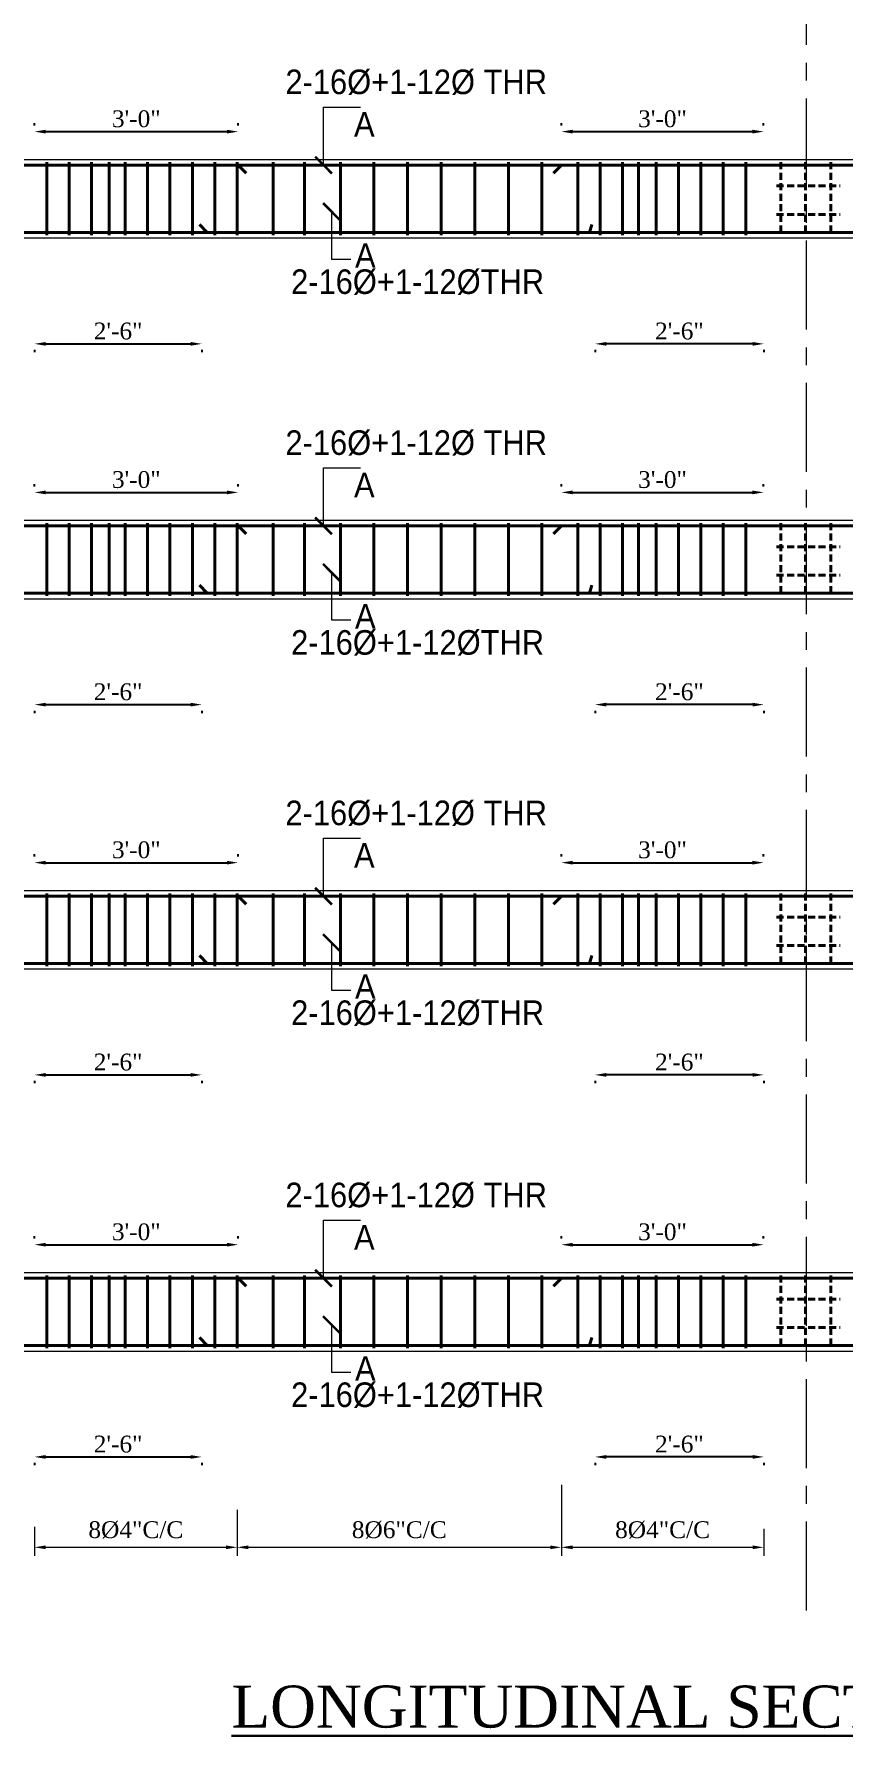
# Model space of a CAD drawing. Extents: x -2338379 to 930990, y -818978 to 106940.
# Drawn here: x 389705 to 389994, y -208390 to -207783 of the extents above; entities that cross this region are included whole.
import ezdxf

# ---------------------------------------------------------------- set-up
doc = ezdxf.new("R2010")
doc.units = 0
doc.header["$MEASUREMENT"] = 0
doc.header["$PDMODE"] = 34
doc.linetypes.add('CENTER', pattern=[50.800000000000004, 31.75, -6.35, 6.35, -6.35])
doc.linetypes.add('DASHED', pattern=[0.75, 0.5, -0.25])
doc.layers.get('0').update_dxf_attribs({"linetype": 'CONTINUOUS', "lineweight": 30})
doc.layers.get('DEFPOINTS').update_dxf_attribs({"linetype": 'CONTINUOUS'})
for name, color, linetype, lineweight in [('BARDIM', 7, 'CONTINUOUS', 15), ('Center', 11, 'CENTER', 15), ('rcc elevation', 253, 'CONTINUOUS', 18), ('rebar', 3, 'CONTINUOUS', 40), ('TEXT', 7, 'CONTINUOUS', 30)]:
    doc.layers.add(name, color=color, linetype=linetype, lineweight=lineweight)
doc.styles.add('ARIAL', font='arial.ttf', dxfattribs={"width": 0.9})
doc.styles.get("Standard").update_dxf_attribs({"font": 'times.ttf', "height": 6})
doc.styles.add('style1', font='arial.ttf')
doc.dimstyles.new('DIM1', dxfattribs={"dimscale": 0, "dimtxt": 7, "dimasz": 3, "dimexe": 3, "dimexo": 15, "dimgap": 2, "dimtad": 1, "dimdec": 0, "dimzin": 0, "dimdsep": 46, "dimlunit": 4, "dimtxsty": 'style1', "dimblk1": 'ARCHTICK', "dimblk2": 'ARCHTICK', "dimsah": 1, "dimcen": 0, "dimclrd": 6, "dimclre": 6, "dimclrt": 256, "dimadec": 0, "dimazin": 0, "dimtfac": 0.3333333333333333, "dimtdec": 0, "dimtofl": 0, "dimtmove": 2, "dimatfit": 3, "dimldrblk": 'ARCHTICK', "dimfxl": 1, "dimtolj": 1, "dimtzin": 0, "dimlwd": 13, "dimlwe": 13, "dimarcsym": 0})
doc.dimstyles.new('Standard$0', dxfattribs={"dimtxt": 6, "dimasz": 4, "dimexe": 3, "dimexo": 6, "dimgap": 3, "dimtad": 1, "dimdec": 1, "dimzin": 0, "dimdsep": 46, "dimlunit": 4, "dimtxsty": 'Standard', "dimcen": 0.09, "dimclrd": 6, "dimclre": 6, "dimclrt": 7, "dimadec": 0, "dimazin": 0, "dimtfac": 1, "dimtdec": 1, "dimtix": 1, "dimtofl": 0, "dimtmove": 1, "dimatfit": 3, "dimfxl": 1, "dimtolj": 1, "dimtzin": 0, "dimlwd": 18, "dimlwe": 18, "dimarcsym": 0})

# ---------------------------------------------------------------- blocks, each defined once
blk = doc.blocks.new('*D1068')
at = {"color": 6, "lineweight": 18, "transparency": 16777216}
for p, q in [((389777.6190917939, -208309.5752572399), (389777.6190917939, -208326.0047389292)), ((389705.2190702261, -208315.7334441991), (389705.2190702261, -208326.0047389292)), ((389709.2190702261, -208323.0047389292), (389773.6190917939, -208323.0047389292))]:
    blk.add_line(p, q, dxfattribs=at)
at = {"color": 6, "lineweight": 30, "transparency": 16777216}
for points in [[(389709.2190702261, -208322.3380722626), (389709.2190702261, -208323.6714055959), (389705.2190702261, -208323.0047389292)], [(389773.6190917939, -208322.3380722626), (389773.6190917939, -208323.6714055959), (389777.6190917939, -208323.0047389292)]]:
    blk.add_solid(points, dxfattribs=at)
at = {"layer": 'DEFPOINTS', "color": 0, "lineweight": 30, "transparency": 16777216}
for p in [(389777.6190917939, -208303.5752572399), (389705.2190702261, -208309.7334441991), (389777.6190917939, -208323.0047389292)]:
    blk.add_point(p, dxfattribs=at)
at = {"color": 7, "transparency": 16777216, "insert": (389741.41908101, -208316.827377718), "char_height": 6, "attachment_point": 5}
blk.add_mtext('\\A1;8%%c4"C/C', dxfattribs=at)
blk = doc.blocks.new('*D1069')
at = {"color": 6, "lineweight": 18, "transparency": 16777216}
for p, q in [((389893.4307948696, -208300.733173393), (389893.4307948696, -208326.0047389292)), ((389777.6190917939, -208309.5752572399), (389777.6190917939, -208326.0047389292)), ((389781.6190917939, -208323.0047389292), (389889.4307948696, -208323.0047389292))]:
    blk.add_line(p, q, dxfattribs=at)
at = {"color": 6, "lineweight": 30, "transparency": 16777216}
for points in [[(389781.6190917939, -208322.3380722626), (389781.6190917939, -208323.6714055959), (389777.6190917939, -208323.0047389292)], [(389889.4307948696, -208322.3380722626), (389889.4307948696, -208323.6714055959), (389893.4307948696, -208323.0047389292)]]:
    blk.add_solid(points, dxfattribs=at)
at = {"layer": 'DEFPOINTS', "color": 0, "lineweight": 30, "transparency": 16777216}
for p in [(389893.4307948696, -208294.733173393), (389777.6190917939, -208303.5752572399), (389893.4307948696, -208323.0047389292)]:
    blk.add_point(p, dxfattribs=at)
at = {"color": 7, "transparency": 16777216, "insert": (389835.5249433317, -208316.827377718), "char_height": 6, "attachment_point": 5}
blk.add_mtext('\\A1;8%%C6"C/C', dxfattribs=at)
blk = doc.blocks.new('*D1070')
at = {"color": 6, "lineweight": 18, "transparency": 16777216}
for p, q in [((389893.4307948696, -208300.733173393), (389893.4307948696, -208326.0047389292)), ((389965.7220111195, -208316.4001108657), (389965.7220111195, -208326.0047389292)), ((389897.4307948696, -208323.0047389292), (389961.7220111195, -208323.0047389292))]:
    blk.add_line(p, q, dxfattribs=at)
at = {"color": 6, "lineweight": 30, "transparency": 16777216}
for points in [[(389897.4307948696, -208322.3380722626), (389897.4307948696, -208323.6714055959), (389893.4307948696, -208323.0047389292)], [(389961.7220111195, -208322.3380722626), (389961.7220111195, -208323.6714055959), (389965.7220111195, -208323.0047389292)]]:
    blk.add_solid(points, dxfattribs=at)
at = {"layer": 'DEFPOINTS', "color": 0, "lineweight": 30, "transparency": 16777216}
for p in [(389893.4307948696, -208294.733173393), (389965.7220111195, -208310.4001108657), (389965.7220111195, -208323.0047389292)]:
    blk.add_point(p, dxfattribs=at)
at = {"color": 7, "transparency": 16777216, "insert": (389929.5764029946, -208316.827377718), "char_height": 6, "attachment_point": 5}
blk.add_mtext('\\A1;8%%C4"C/C', dxfattribs=at)
blk = doc.blocks.new('*D1071')
at = {"layer": 'DEFPOINTS', "color": 0, "lineweight": 30, "transparency": 16777216}
for p in [(389705.2110708703, -208283.9000510824), (389764.955628851, -208283.9000510824), (389764.955628851, -208290.7391495171)]:
    blk.add_point(p, dxfattribs=at)
at = {"layer": 'TEXT', "color": 6, "lineweight": -2, "transparency": 16777216}
for p, q in [((389705.2110708703, -208292.9000510824), (389705.2110708703, -208293.7391495171)), ((389709.2110708703, -208290.7391495171), (389760.955628851, -208290.7391495171)), ((389764.955628851, -208292.9000510824), (389764.955628851, -208293.7391495171))]:
    blk.add_line(p, q, dxfattribs=at)
at = {"layer": 'TEXT', "color": 6, "lineweight": 30, "transparency": 16777216}
for points in [[(389709.2110708703, -208290.0724828504), (389709.2110708703, -208291.4058161837), (389705.2110708703, -208290.7391495171)], [(389760.955628851, -208290.0724828504), (389760.955628851, -208291.4058161837), (389764.955628851, -208290.7391495171)]]:
    blk.add_solid(points, dxfattribs=at)
at = {"layer": 'TEXT', "color": 7, "transparency": 16777216, "insert": (389735.0833498606, -208286.1872389186), "char_height": 6, "attachment_point": 5}
blk.add_mtext('\\A1;2\'-6"', dxfattribs=at)
blk = doc.blocks.new('*D1072')
at = {"layer": 'DEFPOINTS', "color": 0, "lineweight": 30, "transparency": 16777216}
for p in [(389905.45956427, -208283.9000510825), (389965.7220111194, -208283.9000510824), (389905.45956427, -208290.7391495171)]:
    blk.add_point(p, dxfattribs=at)
at = {"layer": 'TEXT', "color": 6, "lineweight": -2, "transparency": 16777216}
for p, q in [((389905.45956427, -208292.9000510825), (389905.45956427, -208293.7391495171)), ((389961.7220111194, -208290.7391495171), (389909.45956427, -208290.7391495171)), ((389965.7220111194, -208292.9000510824), (389965.7220111194, -208293.7391495171))]:
    blk.add_line(p, q, dxfattribs=at)
at = {"layer": 'TEXT', "color": 6, "lineweight": 30, "transparency": 16777216}
for points in [[(389909.45956427, -208290.0724828505), (389909.45956427, -208291.4058161838), (389905.45956427, -208290.7391495171)], [(389961.7220111194, -208290.0724828504), (389961.7220111194, -208291.4058161837), (389965.7220111194, -208290.7391495171)]]:
    blk.add_solid(points, dxfattribs=at)
at = {"layer": 'TEXT', "color": 7, "transparency": 16777216, "insert": (389935.5907876947, -208286.1872389187), "char_height": 6, "attachment_point": 5}
blk.add_mtext('\\A1;2\'-6"', dxfattribs=at)
blk = doc.blocks.new('*D1100')
at = {"layer": 'DEFPOINTS', "color": 0, "lineweight": 30, "transparency": 16777216}
for p in [(389777.9556288508, -208214.9851731588), (389705.2110708703, -208221.8242715935), (389777.9556288508, -208221.8242715934)]:
    blk.add_point(p, dxfattribs=at)
at = {"layer": 'TEXT', "color": 6, "lineweight": -2, "transparency": 16777216}
for p, q in [((389705.2110708703, -208212.8242715935), (389705.2110708703, -208211.9851731588)), ((389709.2110708703, -208214.9851731588), (389773.9556288508, -208214.9851731588)), ((389777.9556288508, -208212.8242715934), (389777.9556288508, -208211.9851731588))]:
    blk.add_line(p, q, dxfattribs=at)
at = {"layer": 'TEXT', "color": 6, "lineweight": 30, "transparency": 16777216}
for points in [[(389709.2110708703, -208214.3185064921), (389709.2110708703, -208215.6518398254), (389705.2110708703, -208214.9851731588)], [(389773.9556288508, -208214.3185064921), (389773.9556288508, -208215.6518398254), (389777.9556288508, -208214.9851731588)]]:
    blk.add_solid(points, dxfattribs=at)
at = {"layer": 'TEXT', "color": 7, "transparency": 16777216, "insert": (389741.5833498606, -208210.4332625604), "char_height": 6, "attachment_point": 5}
blk.add_mtext('\\A1;3\'-0"', dxfattribs=at)
blk = doc.blocks.new('*D1101')
at = {"layer": 'DEFPOINTS', "color": 0, "lineweight": 30, "transparency": 16777216}
for p in [(389965.6932417211, -208214.9851731588), (389893.4307948717, -208221.8242715935), (389965.6932417211, -208221.8242715935)]:
    blk.add_point(p, dxfattribs=at)
at = {"layer": 'TEXT', "color": 6, "lineweight": -2, "transparency": 16777216}
for p, q in [((389893.4307948717, -208212.8242715935), (389893.4307948717, -208211.9851731588)), ((389897.4307948717, -208214.9851731588), (389961.6932417211, -208214.9851731588)), ((389965.6932417211, -208212.8242715935), (389965.6932417211, -208211.9851731588))]:
    blk.add_line(p, q, dxfattribs=at)
at = {"layer": 'TEXT', "color": 6, "lineweight": 30, "transparency": 16777216}
for points in [[(389897.4307948717, -208214.3185064922), (389897.4307948717, -208215.6518398255), (389893.4307948717, -208214.9851731588)], [(389961.6932417211, -208214.3185064922), (389961.6932417211, -208215.6518398255), (389965.6932417211, -208214.9851731588)]]:
    blk.add_solid(points, dxfattribs=at)
at = {"layer": 'TEXT', "color": 7, "transparency": 16777216, "insert": (389929.5620182964, -208210.4332625604), "char_height": 6, "attachment_point": 5}
blk.add_mtext('\\A1;3\'-0"', dxfattribs=at)
blk = doc.blocks.new('*D1113')
at = {"layer": 'DEFPOINTS', "color": 0, "lineweight": 30, "transparency": 16777216}
for p in [(389705.2110708703, -208147.5325910383), (389764.955628851, -208147.5325910383), (389764.955628851, -208154.371689473)]:
    blk.add_point(p, dxfattribs=at)
at = {"layer": 'TEXT', "color": 6, "lineweight": -2, "transparency": 16777216}
for p, q in [((389709.2110708703, -208154.371689473), (389760.955628851, -208154.371689473)), ((389705.2110708703, -208156.5325910383), (389705.2110708703, -208157.371689473)), ((389764.955628851, -208156.5325910383), (389764.955628851, -208157.371689473))]:
    blk.add_line(p, q, dxfattribs=at)
at = {"layer": 'TEXT', "color": 6, "lineweight": 30, "transparency": 16777216}
for points in [[(389709.2110708703, -208153.7050228063), (389709.2110708703, -208155.0383561396), (389705.2110708703, -208154.371689473)], [(389760.955628851, -208153.7050228063), (389760.955628851, -208155.0383561396), (389764.955628851, -208154.371689473)]]:
    blk.add_solid(points, dxfattribs=at)
at = {"layer": 'TEXT', "color": 7, "transparency": 16777216, "insert": (389735.0833498606, -208149.8197788745), "char_height": 6, "attachment_point": 5}
blk.add_mtext('\\A1;2\'-6"', dxfattribs=at)
blk = doc.blocks.new('*D1114')
at = {"layer": 'DEFPOINTS', "color": 0, "lineweight": 30, "transparency": 16777216}
for p in [(389905.45956427, -208147.5325910384), (389965.7220111194, -208147.5325910383), (389905.45956427, -208154.371689473)]:
    blk.add_point(p, dxfattribs=at)
at = {"layer": 'TEXT', "color": 6, "lineweight": -2, "transparency": 16777216}
for p, q in [((389961.7220111194, -208154.371689473), (389909.45956427, -208154.371689473)), ((389905.45956427, -208156.5325910384), (389905.45956427, -208157.371689473)), ((389965.7220111194, -208156.5325910383), (389965.7220111194, -208157.371689473))]:
    blk.add_line(p, q, dxfattribs=at)
at = {"layer": 'TEXT', "color": 6, "lineweight": 30, "transparency": 16777216}
for points in [[(389909.45956427, -208153.7050228064), (389909.45956427, -208155.0383561397), (389905.45956427, -208154.371689473)], [(389961.7220111194, -208153.7050228063), (389961.7220111194, -208155.0383561396), (389965.7220111194, -208154.371689473)]]:
    blk.add_solid(points, dxfattribs=at)
at = {"layer": 'TEXT', "color": 7, "transparency": 16777216, "insert": (389935.5907876947, -208149.8197788746), "char_height": 6, "attachment_point": 5}
blk.add_mtext('\\A1;2\'-6"', dxfattribs=at)
blk = doc.blocks.new('*D1125')
at = {"layer": 'DEFPOINTS', "color": 0, "lineweight": 30, "transparency": 16777216}
for p in [(389777.9556288508, -208078.6177131147), (389705.2110708703, -208085.4568115494), (389777.9556288508, -208085.4568115493)]:
    blk.add_point(p, dxfattribs=at)
at = {"layer": 'TEXT', "color": 6, "lineweight": -2, "transparency": 16777216}
for p, q in [((389705.2110708703, -208076.4568115494), (389705.2110708703, -208075.6177131147)), ((389777.9556288508, -208076.4568115493), (389777.9556288508, -208075.6177131147)), ((389709.2110708703, -208078.6177131147), (389773.9556288508, -208078.6177131147))]:
    blk.add_line(p, q, dxfattribs=at)
at = {"layer": 'TEXT', "color": 6, "lineweight": 30, "transparency": 16777216}
for points in [[(389709.2110708703, -208077.951046448), (389709.2110708703, -208079.2843797813), (389705.2110708703, -208078.6177131147)], [(389773.9556288508, -208077.951046448), (389773.9556288508, -208079.2843797813), (389777.9556288508, -208078.6177131147)]]:
    blk.add_solid(points, dxfattribs=at)
at = {"layer": 'TEXT', "color": 7, "transparency": 16777216, "insert": (389741.5833498606, -208074.0658025163), "char_height": 6, "attachment_point": 5}
blk.add_mtext('\\A1;3\'-0"', dxfattribs=at)
blk = doc.blocks.new('*D1126')
at = {"layer": 'DEFPOINTS', "color": 0, "lineweight": 30, "transparency": 16777216}
for p in [(389965.6932417211, -208078.6177131147), (389893.4307948717, -208085.4568115494), (389965.6932417211, -208085.4568115494)]:
    blk.add_point(p, dxfattribs=at)
at = {"layer": 'TEXT', "color": 6, "lineweight": -2, "transparency": 16777216}
for p, q in [((389893.4307948717, -208076.4568115494), (389893.4307948717, -208075.6177131147)), ((389965.6932417211, -208076.4568115494), (389965.6932417211, -208075.6177131147)), ((389897.4307948717, -208078.6177131147), (389961.6932417211, -208078.6177131147))]:
    blk.add_line(p, q, dxfattribs=at)
at = {"layer": 'TEXT', "color": 6, "lineweight": 30, "transparency": 16777216}
for points in [[(389897.4307948717, -208077.9510464481), (389897.4307948717, -208079.2843797814), (389893.4307948717, -208078.6177131147)], [(389961.6932417211, -208077.9510464481), (389961.6932417211, -208079.2843797814), (389965.6932417211, -208078.6177131147)]]:
    blk.add_solid(points, dxfattribs=at)
at = {"layer": 'TEXT', "color": 7, "transparency": 16777216, "insert": (389929.5620182964, -208074.0658025163), "char_height": 6, "attachment_point": 5}
blk.add_mtext('\\A1;3\'-0"', dxfattribs=at)
blk = doc.blocks.new('*D1140')
at = {"layer": 'DEFPOINTS', "color": 0, "lineweight": 30, "transparency": 16777216}
for p in [(389705.2110708703, -208015.3654124922), (389764.955628851, -208015.3654124922), (389764.955628851, -208022.2045109269)]:
    blk.add_point(p, dxfattribs=at)
at = {"layer": 'TEXT', "color": 6, "lineweight": -2, "transparency": 16777216}
for p, q in [((389709.2110708703, -208022.2045109269), (389760.955628851, -208022.2045109269)), ((389705.2110708703, -208024.3654124922), (389705.2110708703, -208025.2045109269)), ((389764.955628851, -208024.3654124922), (389764.955628851, -208025.2045109269))]:
    blk.add_line(p, q, dxfattribs=at)
at = {"layer": 'TEXT', "color": 6, "lineweight": 30, "transparency": 16777216}
for points in [[(389709.2110708703, -208021.5378442602), (389709.2110708703, -208022.8711775935), (389705.2110708703, -208022.2045109269)], [(389760.955628851, -208021.5378442602), (389760.955628851, -208022.8711775935), (389764.955628851, -208022.2045109269)]]:
    blk.add_solid(points, dxfattribs=at)
at = {"layer": 'TEXT', "color": 7, "transparency": 16777216, "insert": (389735.0833498606, -208017.6526003285), "char_height": 6, "attachment_point": 5}
blk.add_mtext('\\A1;2\'-6"', dxfattribs=at)
blk = doc.blocks.new('*D1141')
at = {"layer": 'DEFPOINTS', "color": 0, "lineweight": 30, "transparency": 16777216}
for p in [(389905.45956427, -208015.3654124923), (389965.7220111194, -208015.3654124922), (389905.45956427, -208022.2045109269)]:
    blk.add_point(p, dxfattribs=at)
at = {"layer": 'TEXT', "color": 6, "lineweight": -2, "transparency": 16777216}
for p, q in [((389961.7220111194, -208022.2045109269), (389909.45956427, -208022.2045109269)), ((389905.45956427, -208024.3654124923), (389905.45956427, -208025.2045109269)), ((389965.7220111194, -208024.3654124922), (389965.7220111194, -208025.2045109269))]:
    blk.add_line(p, q, dxfattribs=at)
at = {"layer": 'TEXT', "color": 6, "lineweight": 30, "transparency": 16777216}
for points in [[(389909.45956427, -208021.5378442603), (389909.45956427, -208022.8711775936), (389905.45956427, -208022.2045109269)], [(389961.7220111194, -208021.5378442603), (389961.7220111194, -208022.8711775936), (389965.7220111194, -208022.2045109269)]]:
    blk.add_solid(points, dxfattribs=at)
at = {"layer": 'TEXT', "color": 7, "transparency": 16777216, "insert": (389935.5907876947, -208017.6526003285), "char_height": 6, "attachment_point": 5}
blk.add_mtext('\\A1;2\'-6"', dxfattribs=at)
blk = doc.blocks.new('*D1152')
at = {"layer": 'DEFPOINTS', "color": 0, "lineweight": 30, "transparency": 16777216}
for p in [(389777.9556288508, -207946.4505345686), (389705.2110708703, -207953.2896330033), (389777.9556288508, -207953.2896330033)]:
    blk.add_point(p, dxfattribs=at)
at = {"layer": 'TEXT', "color": 6, "lineweight": -2, "transparency": 16777216}
for p, q in [((389705.2110708703, -207944.2896330033), (389705.2110708703, -207943.4505345686)), ((389709.2110708703, -207946.4505345686), (389773.9556288508, -207946.4505345686)), ((389777.9556288508, -207944.2896330033), (389777.9556288508, -207943.4505345686))]:
    blk.add_line(p, q, dxfattribs=at)
at = {"layer": 'TEXT', "color": 6, "lineweight": 30, "transparency": 16777216}
for points in [[(389709.2110708703, -207945.7838679019), (389709.2110708703, -207947.1172012353), (389705.2110708703, -207946.4505345686)], [(389773.9556288508, -207945.7838679019), (389773.9556288508, -207947.1172012353), (389777.9556288508, -207946.4505345686)]]:
    blk.add_solid(points, dxfattribs=at)
at = {"layer": 'TEXT', "color": 7, "transparency": 16777216, "insert": (389741.5833498606, -207941.8986239702), "char_height": 6, "attachment_point": 5}
blk.add_mtext('\\A1;3\'-0"', dxfattribs=at)
blk = doc.blocks.new('*D1153')
at = {"layer": 'DEFPOINTS', "color": 0, "lineweight": 30, "transparency": 16777216}
for p in [(389965.6932417211, -207946.4505345686), (389893.4307948717, -207953.2896330033), (389965.6932417211, -207953.2896330033)]:
    blk.add_point(p, dxfattribs=at)
at = {"layer": 'TEXT', "color": 6, "lineweight": -2, "transparency": 16777216}
for p, q in [((389893.4307948717, -207944.2896330033), (389893.4307948717, -207943.4505345686)), ((389897.4307948717, -207946.4505345686), (389961.6932417211, -207946.4505345686)), ((389965.6932417211, -207944.2896330033), (389965.6932417211, -207943.4505345686))]:
    blk.add_line(p, q, dxfattribs=at)
at = {"layer": 'TEXT', "color": 6, "lineweight": 30, "transparency": 16777216}
for points in [[(389897.4307948717, -207945.783867902), (389897.4307948717, -207947.1172012353), (389893.4307948717, -207946.4505345686)], [(389961.6932417211, -207945.783867902), (389961.6932417211, -207947.1172012353), (389965.6932417211, -207946.4505345686)]]:
    blk.add_solid(points, dxfattribs=at)
at = {"layer": 'TEXT', "color": 7, "transparency": 16777216, "insert": (389929.5620182964, -207941.8986239702), "char_height": 6, "attachment_point": 5}
blk.add_mtext('\\A1;3\'-0"', dxfattribs=at)
blk = doc.blocks.new('*D1167')
at = {"layer": 'DEFPOINTS', "color": 0, "lineweight": 30, "transparency": 16777216}
for p in [(389705.2110708703, -207886.5861671492), (389764.955628851, -207886.5861671492), (389764.955628851, -207893.4252655838)]:
    blk.add_point(p, dxfattribs=at)
at = {"layer": 'TEXT', "color": 6, "lineweight": -2, "transparency": 16777216}
for p, q in [((389709.2110708703, -207893.4252655838), (389760.955628851, -207893.4252655838)), ((389705.2110708703, -207895.5861671492), (389705.2110708703, -207896.4252655838)), ((389764.955628851, -207895.5861671492), (389764.955628851, -207896.4252655838))]:
    blk.add_line(p, q, dxfattribs=at)
at = {"layer": 'TEXT', "color": 6, "lineweight": 30, "transparency": 16777216}
for points in [[(389709.2110708703, -207892.7585989172), (389709.2110708703, -207894.0919322505), (389705.2110708703, -207893.4252655838)], [(389760.955628851, -207892.7585989172), (389760.955628851, -207894.0919322505), (389764.955628851, -207893.4252655838)]]:
    blk.add_solid(points, dxfattribs=at)
at = {"layer": 'TEXT', "color": 7, "transparency": 16777216, "insert": (389735.0833498606, -207888.8733549854), "char_height": 6, "attachment_point": 5}
blk.add_mtext('\\A1;2\'-6"', dxfattribs=at)
blk = doc.blocks.new('*D1168')
at = {"layer": 'DEFPOINTS', "color": 0, "lineweight": 30, "transparency": 16777216}
for p in [(389905.45956427, -207886.5861671492), (389965.7220111194, -207886.5861671492), (389905.45956427, -207893.4252655839)]:
    blk.add_point(p, dxfattribs=at)
at = {"layer": 'TEXT', "color": 6, "lineweight": -2, "transparency": 16777216}
for p, q in [((389961.7220111194, -207893.4252655838), (389909.45956427, -207893.4252655839)), ((389905.45956427, -207895.5861671492), (389905.45956427, -207896.4252655839)), ((389965.7220111194, -207895.5861671492), (389965.7220111194, -207896.4252655838))]:
    blk.add_line(p, q, dxfattribs=at)
at = {"layer": 'TEXT', "color": 6, "lineweight": 30, "transparency": 16777216}
for points in [[(389909.45956427, -207892.7585989172), (389909.45956427, -207894.0919322505), (389905.45956427, -207893.4252655839)], [(389961.7220111194, -207892.7585989172), (389961.7220111194, -207894.0919322505), (389965.7220111194, -207893.4252655838)]]:
    blk.add_solid(points, dxfattribs=at)
at = {"layer": 'TEXT', "color": 7, "transparency": 16777216, "insert": (389935.5907876947, -207888.8733549854), "char_height": 6, "attachment_point": 5}
blk.add_mtext('\\A1;2\'-6"', dxfattribs=at)
blk = doc.blocks.new('*D1179')
at = {"layer": 'DEFPOINTS', "color": 0, "lineweight": 30, "transparency": 16777216}
for p in [(389777.9556288508, -207817.6712892255), (389705.2110708703, -207824.5103876603), (389777.9556288508, -207824.5103876602)]:
    blk.add_point(p, dxfattribs=at)
at = {"layer": 'TEXT', "color": 6, "lineweight": -2, "transparency": 16777216}
for p, q in [((389705.2110708703, -207815.5103876603), (389705.2110708703, -207814.6712892255)), ((389777.9556288508, -207815.5103876602), (389777.9556288508, -207814.6712892255)), ((389709.2110708703, -207817.6712892255), (389773.9556288508, -207817.6712892255))]:
    blk.add_line(p, q, dxfattribs=at)
at = {"layer": 'TEXT', "color": 6, "lineweight": 30, "transparency": 16777216}
for points in [[(389709.2110708703, -207817.0046225589), (389709.2110708703, -207818.3379558922), (389705.2110708703, -207817.6712892255)], [(389773.9556288508, -207817.0046225589), (389773.9556288508, -207818.3379558922), (389777.9556288508, -207817.6712892255)]]:
    blk.add_solid(points, dxfattribs=at)
at = {"layer": 'TEXT', "color": 7, "transparency": 16777216, "insert": (389741.5833498606, -207813.1193786271), "char_height": 6, "attachment_point": 5}
blk.add_mtext('\\A1;3\'-0"', dxfattribs=at)
blk = doc.blocks.new('*D1180')
at = {"layer": 'DEFPOINTS', "color": 0, "lineweight": 30, "transparency": 16777216}
for p in [(389965.6932417211, -207817.6712892256), (389893.4307948717, -207824.5103876603), (389965.6932417211, -207824.5103876602)]:
    blk.add_point(p, dxfattribs=at)
at = {"layer": 'TEXT', "color": 6, "lineweight": -2, "transparency": 16777216}
for p, q in [((389893.4307948717, -207815.5103876603), (389893.4307948717, -207814.6712892256)), ((389965.6932417211, -207815.5103876602), (389965.6932417211, -207814.6712892256)), ((389897.4307948717, -207817.6712892256), (389961.6932417211, -207817.6712892256))]:
    blk.add_line(p, q, dxfattribs=at)
at = {"layer": 'TEXT', "color": 6, "lineweight": 30, "transparency": 16777216}
for points in [[(389897.4307948717, -207817.0046225589), (389897.4307948717, -207818.3379558922), (389893.4307948717, -207817.6712892256)], [(389961.6932417211, -207817.0046225589), (389961.6932417211, -207818.3379558922), (389965.6932417211, -207817.6712892256)]]:
    blk.add_solid(points, dxfattribs=at)
at = {"layer": 'TEXT', "color": 7, "transparency": 16777216, "insert": (389929.5620182964, -207813.1193786272), "char_height": 6, "attachment_point": 5}
blk.add_mtext('\\A1;3\'-0"', dxfattribs=at)

msp = doc.modelspace()

# ---------------------------------------------------------------- linework, layer by layer
at = {"layer": 'Center'}
msp.add_line((389981.040067968, -208345.5402928784), (389981.040067968, -207453.8359959887), dxfattribs=at)
at = {"layer": 'rcc elevation', "ltscale": 20}
for p, q in [((389677.5599563576, -207827.6200502739), (389965.6932417208, -207827.6200502739)), ((389965.6932417208, -207827.6200502739), (390283.5222388182, -207827.6200502739)), ((389677.5599563576, -207855.6200502719), (389965.6932417208, -207855.6200502739)), ((389965.6932417208, -207855.6200502719), (390255.5222388182, -207855.620050274)), ((389677.5599563576, -207956.399295617), (389965.6932417208, -207956.399295617)), ((389965.6932417208, -207956.399295617), (390283.5222388182, -207956.399295617)), ((389677.5599563576, -207984.3992956149), (389965.6932417208, -207984.399295617)), ((389965.6932417208, -207984.3992956149), (390255.5222388182, -207984.399295617)), ((389677.5599563576, -208088.566474163), (389965.6932417208, -208088.566474163)), ((389965.6932417208, -208088.566474163), (390283.5222388182, -208088.566474163)), ((389677.5599563576, -208116.566474161), (389965.6932417208, -208116.5664741631)), ((389965.6932417208, -208116.566474161), (390255.5222388182, -208116.5664741631)), ((389677.5599563576, -208224.9339342071), (389965.6932417208, -208224.9339342071)), ((389965.6932417208, -208224.9339342071), (390283.5222388182, -208224.9339342071)), ((389677.5599563576, -208252.9339342051), (389965.6932417208, -208252.9339342072)), ((389965.6932417208, -208252.9339342051), (390255.5222388182, -208252.9339342072))]:
    msp.add_line(p, q, dxfattribs=at)
at = {"layer": 'rebar', "ltscale": 20}
for p, q in [((389108.2654052139, -207829.6200502739), (391168.6898280933, -207829.6200502738)), ((389777.9556288507, -207829.6200502718), (389780.8056561074, -207832.4700775284)), ((389893.4307948716, -207829.6200502719), (389890.580767615, -207832.4700775284)), ((389764.1056015943, -207850.7700230153), (389766.9556288507, -207853.6200502718)), ((389904.3095915267, -207850.7700230155), (389903.4595642703, -207853.620050272)), ((389105.6355171604, -207853.6200502739), (391168.6898280933, -207853.620050274)), ((389108.2654052139, -207958.3992956169), (391168.6898280933, -207958.3992956169)), ((389777.9556288507, -207958.3992956149), (389780.8056561074, -207961.2493228714)), ((389893.4307948716, -207958.3992956149), (389890.580767615, -207961.2493228714)), ((389764.1056015943, -207979.5492683583), (389766.9556288507, -207982.3992956149)), ((389904.3095915267, -207979.5492683585), (389903.4595642703, -207982.3992956151)), ((389105.6355171604, -207982.399295617), (391168.6898280933, -207982.399295617)), ((389108.2654052139, -208090.566474163), (391168.6898280933, -208090.5664741629)), ((389777.9556288507, -208090.566474161), (389780.8056561074, -208093.4165014175)), ((389893.4307948716, -208090.566474161), (389890.580767615, -208093.4165014175)), ((389764.1056015943, -208111.7164469044), (389766.9556288507, -208114.5664741609)), ((389904.3095915267, -208111.7164469046), (389903.4595642703, -208114.5664741611)), ((389105.6355171604, -208114.566474163), (391168.6898280933, -208114.5664741631)), ((389108.2654052139, -208226.9339342071), (390850.6105567417, -208226.9339342071)), ((389777.9556288507, -208226.9339342051), (389780.8056561074, -208229.7839614616)), ((389893.4307948716, -208226.9339342051), (389890.580767615, -208229.7839614616)), ((389105.6355171604, -208250.9339342071), (390853.2404447955, -208250.9339342072)), ((389764.1056015943, -208248.0839069485), (389766.9556288507, -208250.933934205)), ((389904.3095915267, -208248.0839069487), (389903.4595642703, -208250.9339342052))]:
    msp.add_line(p, q, dxfattribs=at)
at = {"layer": 'rebar', "ltscale": 5}
for p, q in [((389709.6190917939, -207828.6200502718), (389709.6190917939, -207854.6200502719)), ((389717.6190917939, -207828.6200502718), (389717.6190917939, -207854.6200502719)), ((389725.6190917939, -207828.6200502718), (389725.6190917939, -207854.6200502719)), ((389731.952759526, -207828.6200502718), (389731.952759526, -207854.6200502719)), ((389737.6190917939, -207828.6200502718), (389737.6190917939, -207854.6200502719)), ((389745.6190917939, -207828.6200502718), (389745.6190917939, -207854.6200502719)), ((389753.6190917939, -207828.6200502718), (389753.6190917939, -207854.6200502719)), ((389761.6190917939, -207828.6200502718), (389761.6190917939, -207854.6200502719)), ((389769.6190917939, -207828.6200502718), (389769.6190917939, -207854.6200502719)), ((389777.6190917939, -207828.6200502718), (389777.6190917939, -207854.6200502719)), ((389790.4980227659, -207828.6200502718), (389790.4980227659, -207854.6200502719)), ((389801.6190917939, -207828.6200502718), (389801.6190917939, -207854.6200502719)), ((389814.4980227659, -207828.6200502718), (389814.4980227659, -207854.6200502719)), ((389826.4980227659, -207828.6200502718), (389826.4980227659, -207854.6200502719)), ((389838.4980227659, -207828.6200502718), (389838.4980227659, -207854.6200502719)), ((389850.4980227659, -207828.6200502718), (389850.4980227659, -207854.6200502719)), ((389862.4980227659, -207828.6200502718), (389862.4980227659, -207854.6200502719)), ((389874.4980227659, -207828.6200502718), (389874.4980227659, -207854.6200502719)), ((389886.4980227659, -207828.6200502718), (389886.4980227659, -207854.6200502719)), ((389899.2852207972, -207828.6200502718), (389899.2852207972, -207854.6200502719)), ((389907.2852207972, -207828.6200502718), (389907.2852207972, -207854.6200502719)), ((389915.2852207972, -207828.6200502718), (389915.2852207972, -207854.6200502719)), ((389921.0076153956, -207828.6200502718), (389921.0076153956, -207854.6200502719)), ((389927.2852207972, -207828.6200502718), (389927.2852207972, -207854.6200502719)), ((389935.2852207972, -207828.6200502718), (389935.2852207972, -207854.6200502719)), ((389943.2852207972, -207828.6200502718), (389943.2852207972, -207854.6200502719)), ((389951.2852207972, -207828.6200502718), (389951.2852207972, -207854.6200502719)), ((389959.2852207972, -207828.6200502718), (389959.2852207972, -207854.6200502719)), ((389709.6190917939, -207957.3992956149), (389709.6190917939, -207983.3992956149)), ((389717.6190917939, -207957.3992956149), (389717.6190917939, -207983.3992956149)), ((389725.6190917939, -207957.3992956149), (389725.6190917939, -207983.3992956149)), ((389731.952759526, -207957.3992956149), (389731.952759526, -207983.3992956149)), ((389737.6190917939, -207957.3992956149), (389737.6190917939, -207983.3992956149)), ((389745.6190917939, -207957.3992956149), (389745.6190917939, -207983.3992956149)), ((389753.6190917939, -207957.3992956149), (389753.6190917939, -207983.3992956149)), ((389761.6190917939, -207957.3992956149), (389761.6190917939, -207983.3992956149)), ((389769.6190917939, -207957.3992956149), (389769.6190917939, -207983.3992956149)), ((389777.6190917939, -207957.3992956149), (389777.6190917939, -207983.3992956149)), ((389790.4980227659, -207957.3992956149), (389790.4980227659, -207983.3992956149)), ((389801.6190917939, -207957.3992956149), (389801.6190917939, -207983.3992956149)), ((389814.4980227659, -207957.3992956149), (389814.4980227659, -207983.3992956149)), ((389826.4980227659, -207957.3992956149), (389826.4980227659, -207983.3992956149)), ((389838.4980227659, -207957.3992956149), (389838.4980227659, -207983.3992956149)), ((389850.4980227659, -207957.3992956149), (389850.4980227659, -207983.3992956149)), ((389862.4980227659, -207957.3992956149), (389862.4980227659, -207983.3992956149)), ((389874.4980227659, -207957.3992956149), (389874.4980227659, -207983.3992956149)), ((389886.4980227659, -207957.3992956149), (389886.4980227659, -207983.3992956149)), ((389899.2852207972, -207957.3992956149), (389899.2852207972, -207983.3992956149)), ((389907.2852207972, -207957.3992956149), (389907.2852207972, -207983.3992956149)), ((389915.2852207972, -207957.3992956149), (389915.2852207972, -207983.3992956149)), ((389921.0076153956, -207957.3992956149), (389921.0076153956, -207983.3992956149)), ((389927.2852207972, -207957.3992956149), (389927.2852207972, -207983.3992956149)), ((389935.2852207972, -207957.3992956149), (389935.2852207972, -207983.3992956149)), ((389943.2852207972, -207957.3992956149), (389943.2852207972, -207983.3992956149)), ((389951.2852207972, -207957.3992956149), (389951.2852207972, -207983.3992956149)), ((389959.2852207972, -207957.3992956149), (389959.2852207972, -207983.3992956149)), ((389709.6190917939, -208089.566474161), (389709.6190917939, -208115.566474161)), ((389717.6190917939, -208089.566474161), (389717.6190917939, -208115.566474161)), ((389725.6190917939, -208089.566474161), (389725.6190917939, -208115.566474161)), ((389731.952759526, -208089.566474161), (389731.952759526, -208115.566474161)), ((389737.6190917939, -208089.566474161), (389737.6190917939, -208115.566474161)), ((389745.6190917939, -208089.566474161), (389745.6190917939, -208115.566474161)), ((389753.6190917939, -208089.566474161), (389753.6190917939, -208115.566474161)), ((389761.6190917939, -208089.566474161), (389761.6190917939, -208115.566474161)), ((389769.6190917939, -208089.566474161), (389769.6190917939, -208115.566474161)), ((389777.6190917939, -208089.566474161), (389777.6190917939, -208115.566474161)), ((389790.4980227659, -208089.566474161), (389790.4980227659, -208115.566474161)), ((389801.6190917939, -208089.566474161), (389801.6190917939, -208115.566474161)), ((389814.4980227659, -208089.566474161), (389814.4980227659, -208115.566474161)), ((389826.4980227659, -208089.566474161), (389826.4980227659, -208115.566474161)), ((389838.4980227659, -208089.566474161), (389838.4980227659, -208115.566474161)), ((389850.4980227659, -208089.566474161), (389850.4980227659, -208115.566474161)), ((389862.4980227659, -208089.566474161), (389862.4980227659, -208115.566474161)), ((389874.4980227659, -208089.566474161), (389874.4980227659, -208115.566474161)), ((389886.4980227659, -208089.566474161), (389886.4980227659, -208115.566474161)), ((389899.2852207972, -208089.566474161), (389899.2852207972, -208115.566474161)), ((389907.2852207972, -208089.566474161), (389907.2852207972, -208115.566474161)), ((389915.2852207972, -208089.566474161), (389915.2852207972, -208115.566474161)), ((389921.0076153956, -208089.566474161), (389921.0076153956, -208115.566474161)), ((389927.2852207972, -208089.566474161), (389927.2852207972, -208115.566474161)), ((389935.2852207972, -208089.566474161), (389935.2852207972, -208115.566474161)), ((389943.2852207972, -208089.566474161), (389943.2852207972, -208115.566474161)), ((389951.2852207972, -208089.566474161), (389951.2852207972, -208115.566474161)), ((389959.2852207972, -208089.566474161), (389959.2852207972, -208115.566474161)), ((389709.6190917939, -208225.9339342051), (389709.6190917939, -208251.9339342051)), ((389717.6190917939, -208225.9339342051), (389717.6190917939, -208251.9339342051)), ((389725.6190917939, -208225.9339342051), (389725.6190917939, -208251.9339342051)), ((389731.952759526, -208225.9339342051), (389731.952759526, -208251.9339342051)), ((389737.6190917939, -208225.9339342051), (389737.6190917939, -208251.9339342051)), ((389745.6190917939, -208225.9339342051), (389745.6190917939, -208251.9339342051)), ((389753.6190917939, -208225.9339342051), (389753.6190917939, -208251.9339342051)), ((389761.6190917939, -208225.9339342051), (389761.6190917939, -208251.9339342051)), ((389769.6190917939, -208225.9339342051), (389769.6190917939, -208251.9339342051)), ((389777.6190917939, -208225.9339342051), (389777.6190917939, -208251.9339342051)), ((389790.4980227659, -208225.9339342051), (389790.4980227659, -208251.9339342051)), ((389801.6190917939, -208225.9339342051), (389801.6190917939, -208251.9339342051)), ((389814.4980227659, -208225.9339342051), (389814.4980227659, -208251.9339342051)), ((389826.4980227659, -208225.9339342051), (389826.4980227659, -208251.9339342051)), ((389838.4980227659, -208225.9339342051), (389838.4980227659, -208251.9339342051)), ((389850.4980227659, -208225.9339342051), (389850.4980227659, -208251.9339342051)), ((389862.4980227659, -208225.9339342051), (389862.4980227659, -208251.9339342051)), ((389874.4980227659, -208225.9339342051), (389874.4980227659, -208251.9339342051)), ((389886.4980227659, -208225.9339342051), (389886.4980227659, -208251.9339342051)), ((389899.2852207972, -208225.9339342051), (389899.2852207972, -208251.9339342051)), ((389907.2852207972, -208225.9339342051), (389907.2852207972, -208251.9339342051)), ((389915.2852207972, -208225.9339342051), (389915.2852207972, -208251.9339342051)), ((389921.0076153956, -208225.9339342051), (389921.0076153956, -208251.9339342051)), ((389927.2852207972, -208225.9339342051), (389927.2852207972, -208251.9339342051)), ((389935.2852207972, -208225.9339342051), (389935.2852207972, -208251.9339342051)), ((389943.2852207972, -208225.9339342051), (389943.2852207972, -208251.9339342051)), ((389951.2852207972, -208225.9339342051), (389951.2852207972, -208251.9339342051)), ((389959.2852207972, -208225.9339342051), (389959.2852207972, -208251.9339342051))]:
    msp.add_line(p, q, dxfattribs=at)
at = {"layer": 'rebar', "linetype": 'DASHED', "ltscale": 5}
for p, q in [((389971.8248617635, -207828.6200502718), (389971.8248617635, -207854.6200502719)), ((389980.6911824807, -207828.6200502718), (389980.6911824807, -207854.6200502719)), ((389989.6448308653, -207828.6200502718), (389989.6448308653, -207854.6200502719)), ((389989.7347280106, -207828.6200502739), (389989.7347280106, -207854.6200502739)), ((389970.3377729591, -207837.0713683143), (389993.0188655606, -207837.0713683143)), ((389970.3377729591, -207847.241787428), (389993.0188655606, -207847.241787428)), ((389971.8248617635, -207957.3992956149), (389971.8248617635, -207983.3992956149)), ((389980.6911824807, -207957.3992956149), (389980.6911824807, -207983.3992956149)), ((389989.6448308653, -207957.3992956149), (389989.6448308653, -207983.3992956149)), ((389989.7347280106, -207957.3992956169), (389989.7347280106, -207983.399295617)), ((389970.3377729591, -207965.8506136573), (389993.0188655606, -207965.8506136573)), ((389970.3377729591, -207976.021032771), (389993.0188655606, -207976.021032771)), ((389971.8248617635, -208089.566474161), (389971.8248617635, -208115.566474161)), ((389980.6911824807, -208089.566474161), (389980.6911824807, -208115.566474161)), ((389989.6448308653, -208089.566474161), (389989.6448308653, -208115.566474161)), ((389989.7347280106, -208089.566474163), (389989.7347280106, -208115.566474163)), ((389970.3377729591, -208098.0177922034), (389993.0188655606, -208098.0177922034)), ((389970.3377729591, -208108.1882113171), (389993.0188655606, -208108.1882113171)), ((389971.8248617635, -208225.9339342051), (389971.8248617635, -208251.9339342051)), ((389980.6911824807, -208225.9339342051), (389980.6911824807, -208251.9339342051)), ((389989.6448308653, -208225.9339342051), (389989.6448308653, -208251.9339342051)), ((389989.7347280106, -208225.9339342071), (389989.7347280106, -208251.9339342071)), ((389970.3377729591, -208234.3852522475), (389993.0188655606, -208234.3852522475)), ((389970.3377729591, -208244.5556713612), (389993.0188655606, -208244.5556713612))]:
    msp.add_line(p, q, dxfattribs=at)

# ---------------------------------------------------------------- texts
at = {"layer": 'TEXT', "style": 'ARIAL', "width": 0.9}
for s, p in [('2-16%%C+1-12%%C THR', (389794.8533814, -207804.2863835784)), ('A', (389819.366724455, -207819.4346080265)), ('A', (389819.7196462199, -207866.2545717689)), ('2-16%%C+1-12%%CTHR', (389796.8834008966, -207875.6050037384)), ('2-16%%C+1-12%%C THR', (389794.8533814, -207933.0656289214)), ('A', (389819.366724455, -207948.2138533696)), ('A', (389819.7196462199, -207995.033817112)), ('2-16%%C+1-12%%CTHR', (389796.8834008966, -208004.3842490814)), ('2-16%%C+1-12%%C THR', (389794.8533814, -208065.2328074675)), ('A', (389819.366724455, -208080.3810319157)), ('A', (389819.7196462199, -208127.2009956581)), ('2-16%%C+1-12%%CTHR', (389796.8834008966, -208136.5514276275)), ('2-16%%C+1-12%%C THR', (389794.8533814, -208201.6002675116)), ('A', (389819.366724455, -208216.7484919598)), ('A', (389819.7196462199, -208263.5684557022)), ('2-16%%C+1-12%%CTHR', (389796.8834008966, -208272.9188876716))]:
    msp.add_text(s, height=8.768749999999999, dxfattribs=at).set_placement(p)
at = {"layer": 'TEXT', "insert": (389775.5620582581, -208372.3412627854), "char_height": 15, "width": 669, "attachment_point": 1}
msp.add_mtext("{\\LLONGITUDINAL SECTION OF  SECONDARY BEAM DETAIL-D'D'}", dxfattribs=at)

# ---------------------------------------------------------------- dimensions: what is measured, and where the dimension line sits
for base, p1, p2, text, picture, middle in [((389893.4307948696, -208323.0047389292), (389777.6190917939, -208303.5752572399), (389893.4307948696, -208294.733173393), '8%%C6"C/C', '*D1069', (389835.5249433317, -208316.827377718)), ((389965.7220111195, -208323.0047389292), (389893.4307948696, -208294.733173393), (389965.7220111195, -208310.4001108657), '8%%C4"C/C', '*D1070', (389929.5764029946, -208316.827377718)), ((389777.6190917939, -208323.0047389292), (389705.2190702261, -208309.7334441991), (389777.6190917939, -208303.5752572399), '8%%c4"C/C', '*D1068', (389741.41908101, -208316.827377718))]:
    dim = msp.add_linear_dim(base=base, p1=p1, p2=p2, text=text, dimstyle='Standard$0')
    dim.commit()
    dim.dimension.update_dxf_attribs({"geometry": picture, "text_midpoint": middle})
at = {"layer": 'TEXT'}
for p1, p2, distance, picture, middle in [((389705.2110708703, -207824.5103876603), (389777.9556288508, -207824.5103876602), 6.839098434720654, '*D1179', (389741.5833498606, -207813.1193786271)), ((389893.4307948717, -207824.5103876603), (389965.6932417211, -207824.5103876602), 6.839098434604239, '*D1180', (389929.5620182964, -207813.1193786272)), ((389705.2110708703, -207886.5861671492), (389764.955628851, -207886.5861671492), -6.839098434604239, '*D1167', (389735.0833498606, -207888.8733549854)), ((389965.7220111194, -207886.5861671492), (389905.45956427, -207886.5861671492), 6.839098434720654, '*D1168', (389935.5907876947, -207888.8733549854)), ((389705.2110708703, -207953.2896330033), (389777.9556288508, -207953.2896330033), 6.83909843469155, '*D1152', (389741.5833498606, -207941.8986239702)), ((389893.4307948717, -207953.2896330033), (389965.6932417211, -207953.2896330033), 6.83909843469155, '*D1153', (389929.5620182964, -207941.8986239702)), ((389705.2110708703, -208015.3654124922), (389764.955628851, -208015.3654124922), -6.839098434720654, '*D1140', (389735.0833498606, -208017.6526003285)), ((389965.7220111194, -208015.3654124922), (389905.45956427, -208015.3654124923), 6.839098434604239, '*D1141', (389935.5907876947, -208017.6526003285)), ((389705.2110708703, -208085.4568115494), (389777.9556288508, -208085.4568115493), 6.839098434575135, '*D1125', (389741.5833498606, -208074.0658025163)), ((389893.4307948717, -208085.4568115494), (389965.6932417211, -208085.4568115494), 6.83909843469155, '*D1126', (389929.5620182964, -208074.0658025163)), ((389705.2110708703, -208147.5325910383), (389764.955628851, -208147.5325910383), -6.83909843469155, '*D1113', (389735.0833498606, -208149.8197788745)), ((389965.7220111194, -208147.5325910383), (389905.45956427, -208147.5325910384), 6.839098434575135, '*D1114', (389935.5907876947, -208149.8197788746)), ((389705.2110708703, -208221.8242715935), (389777.9556288508, -208221.8242715934), 6.839098434575135, '*D1100', (389741.5833498606, -208210.4332625604)), ((389893.4307948717, -208221.8242715935), (389965.6932417211, -208221.8242715935), 6.83909843469155, '*D1101', (389929.5620182964, -208210.4332625604)), ((389705.2110708703, -208283.9000510824), (389764.955628851, -208283.9000510824), -6.83909843469155, '*D1071', (389735.0833498606, -208286.1872389186)), ((389965.7220111194, -208283.9000510824), (389905.45956427, -208283.9000510825), 6.839098434575135, '*D1072', (389935.5907876947, -208286.1872389187))]:
    dim = msp.add_aligned_dim(p1=p1, p2=p2, distance=distance, dimstyle='Standard$0', override={"dimscale": 0.5, "dimtxt": 18, "dimasz": 8, "dimexe": 6, "dimexo": 18, "dimdec": 0, "dimlfac": 0.5, "dimzin": 11, "dimcen": 2.5, "dimdle": 6, "dimtdec": 0, "dimtofl": 1, "dimlwd": 65534, "dimlwe": 65534}, dxfattribs=at)
    dim.commit()
    dim.dimension.update_dxf_attribs({"geometry": picture, "text_midpoint": middle})

# ---------------------------------------------------------------- leaders
at = {"layer": 'BARDIM', "color": 1}
for points in [[(389808.4628480746, -207829.6029401895), (389808.4628480746, -207808.9032813697), (389821.6345141209, -207808.9032813697)], [(389811.2612012874, -207846.1658131912), (389811.2612012874, -207863.2026823557), (389818.2721019821, -207863.2026823557)], [(389808.4628480746, -207958.3821855326), (389808.4628480746, -207937.6825267127), (389821.6345141209, -207937.6825267127)], [(389811.2612012874, -207974.9450585342), (389811.2612012874, -207991.9819276988), (389818.2721019821, -207991.9819276988)], [(389808.4628480746, -208090.5493640786), (389808.4628480746, -208069.8497052588), (389821.6345141209, -208069.8497052588)], [(389811.2612012874, -208107.1122370803), (389811.2612012874, -208124.1491062448), (389818.2721019821, -208124.1491062448)], [(389808.4628480746, -208226.9168241227), (389808.4628480746, -208206.2171653029), (389821.6345141209, -208206.2171653029)], [(389811.2612012874, -208243.4796971244), (389811.2612012874, -208260.5165662889), (389818.2721019821, -208260.5165662889)]]:
    msp.add_leader(points, dimstyle='DIM1', override={"dimscale": 1, "dimasz": 6}, dxfattribs=at)

doc.saveas('drawing.dxf')
